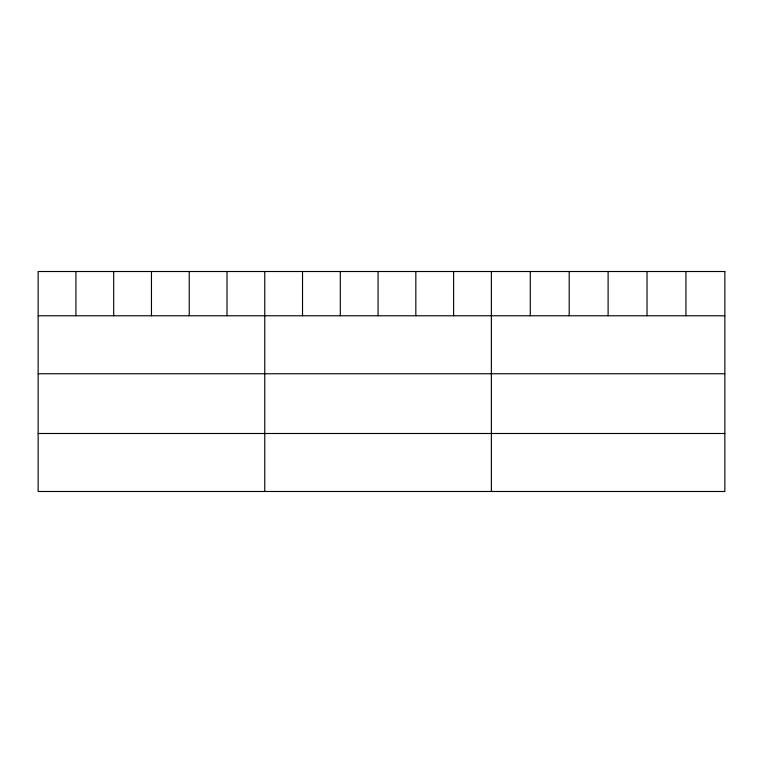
<?xml version="1.0" encoding="UTF-8"?>
<svg xmlns="http://www.w3.org/2000/svg" width="763" height="763" viewBox="0 0 763 763"><rect width="100%" height="100%" fill="white"/><g stroke="black" fill="none" stroke-linecap="round" stroke-linejoin="round"><path stroke-width="1.14" d="M38.15 315.768L724.85 315.768M38.15 373.756L724.85 373.756M38.15 433.498L724.85 433.498M685.937 271.514L685.937 315.768M647.024 271.514L647.024 315.768M608.111 271.514L608.111 315.768M569.198 271.514L569.198 315.768M530.285 271.514L530.285 315.768M491.372 271.514L491.372 491.486M453.603 271.514L453.603 315.768M415.835 271.514L415.835 315.768M378.066 271.514L378.066 315.768M340.298 271.514L340.298 315.768M302.529 271.514L302.529 315.768M264.761 271.514L264.761 491.486M226.993 271.514L226.993 315.768M189.224 271.514L189.224 315.768M151.456 271.514L151.456 315.768M113.687 271.514L113.687 315.768M75.918 271.514L75.918 315.768M724.85 271.514L38.15 271.514L38.15 491.486L724.85 491.486L724.85 271.514"/></g></svg>
